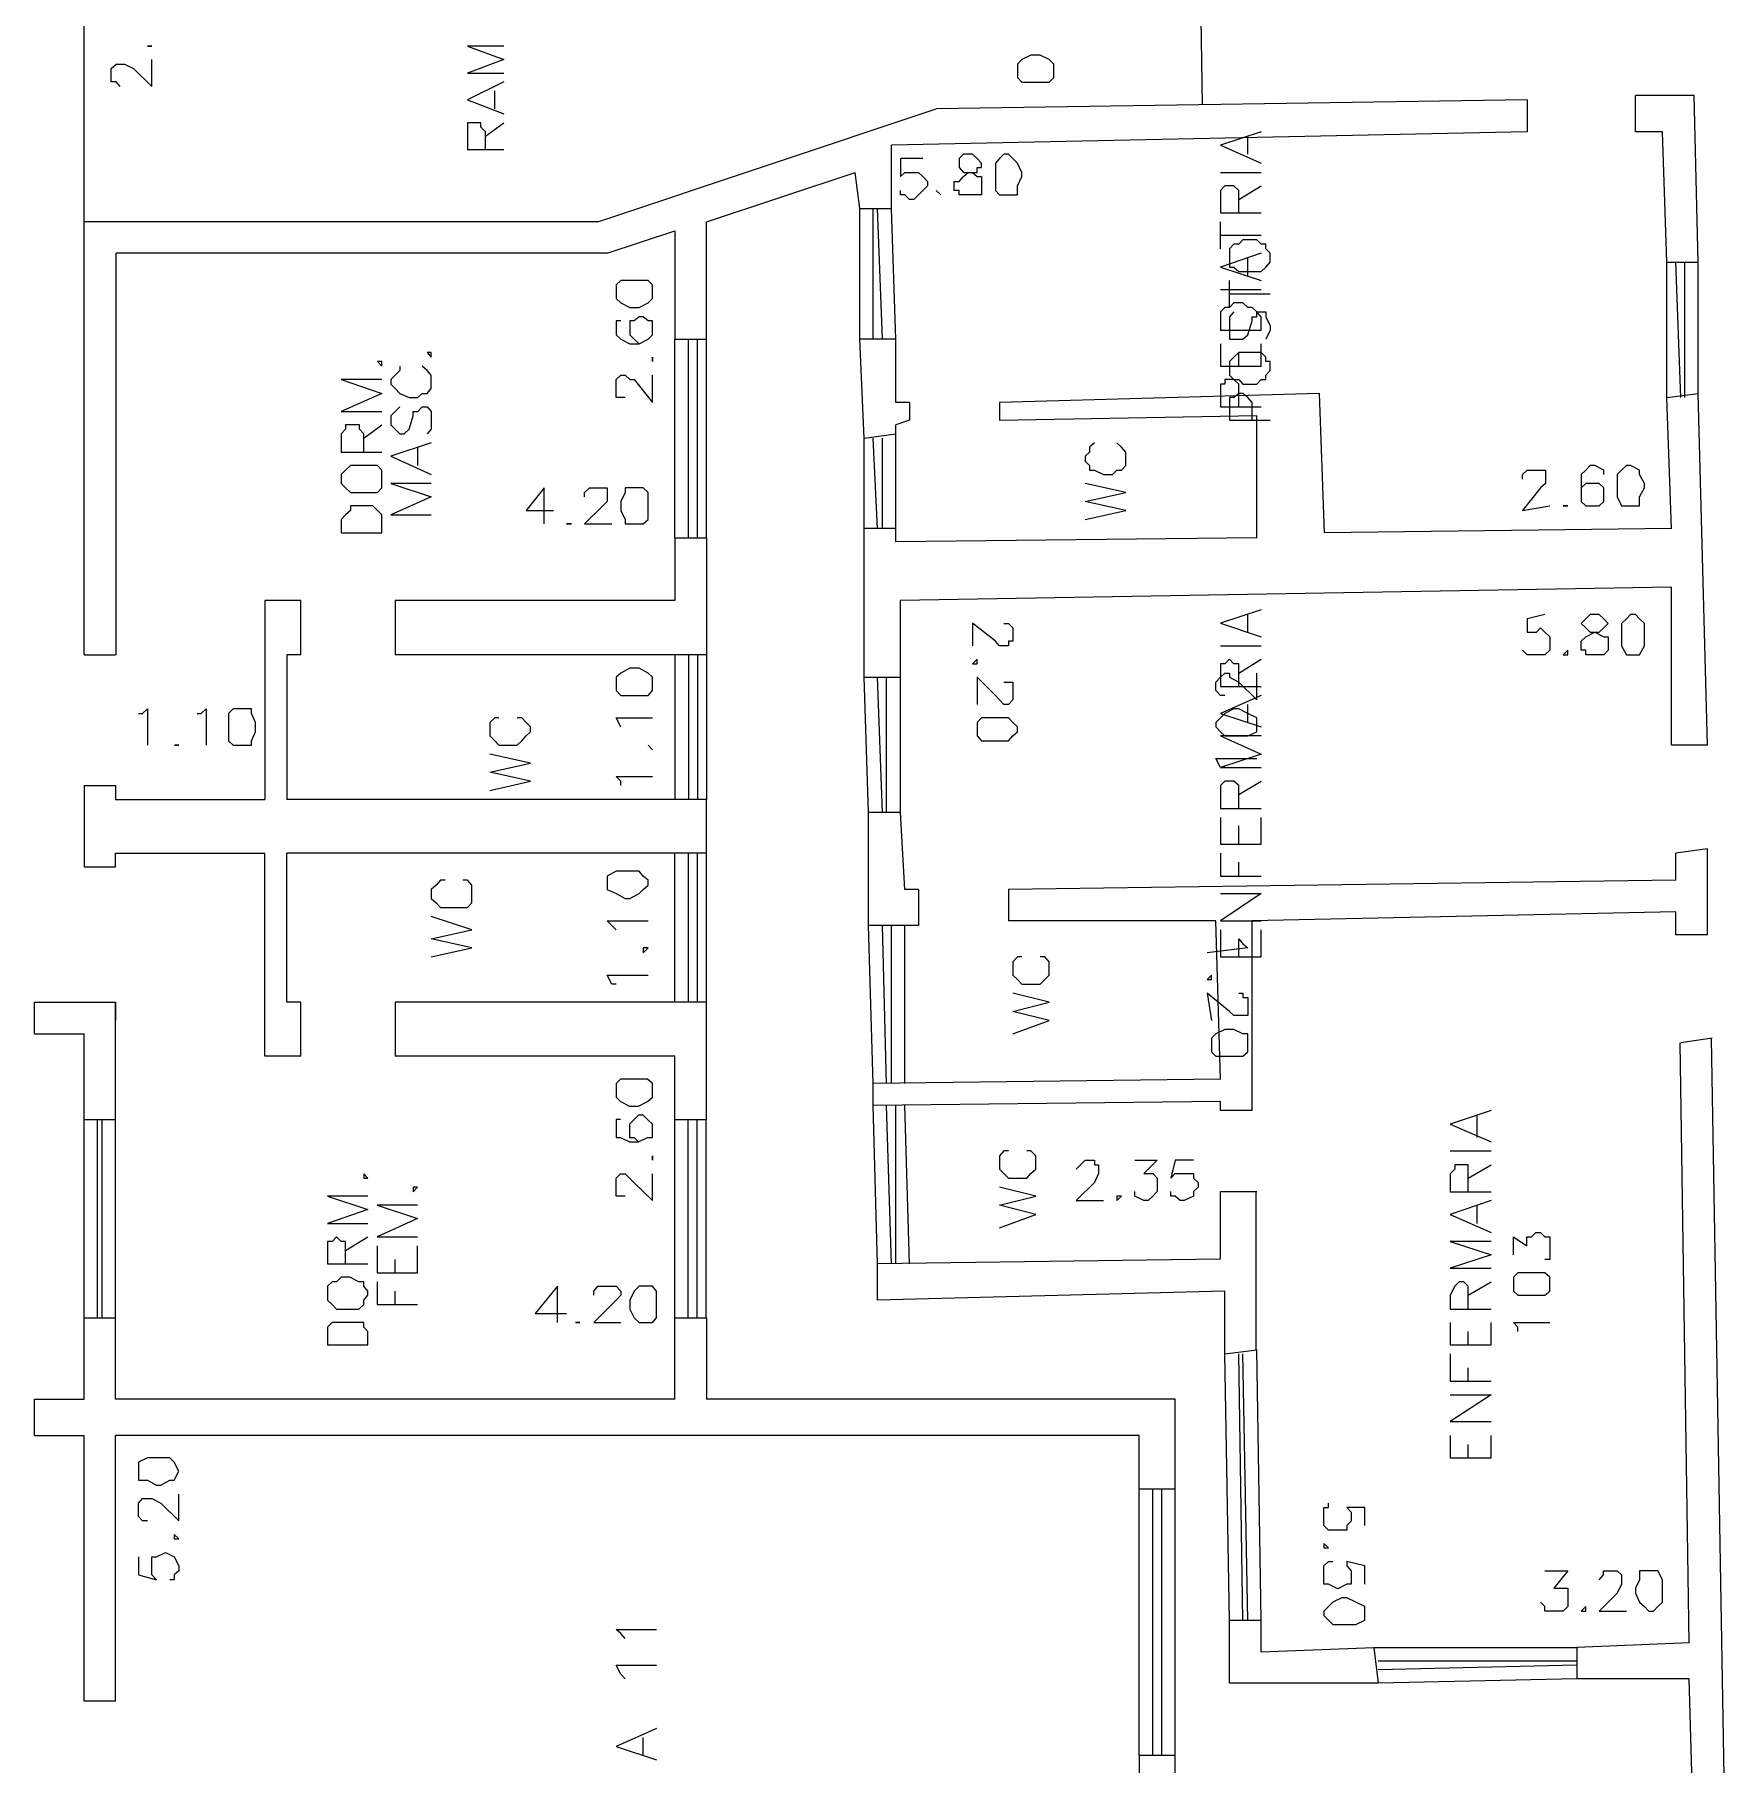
# Model space of a CAD drawing. Header units: millimetres. Extents: x -369 to -70, y -1414 to -1185.
# Drawn here: x -162.78 to -150.09, y -1294.69 to -1281.71 of the extents above; entities that cross this region are included whole.
import ezdxf

# ---------------------------------------------------------------- set-up
doc = ezdxf.new("R2010")
doc.units = ezdxf.units.MM
doc.header["$MEASUREMENT"] = 0
for name, color, linetype in [('10', 10, 'Continuous'), ('50', 50, 'Continuous'), ('6', 6, 'Continuous'), ('8', 8, 'Continuous')]:
    doc.layers.add(name, color=color, linetype=linetype)

msp = doc.modelspace()

# ---------------------------------------------------------------- linework, layer by layer
at = {"layer": '10'}
for points in [[(-150.323, -1282.171), (-150.763, -1282.171)], [(-150.559, -1282.443), (-150.763, -1282.443), (-150.763, -1282.443), (-150.763, -1282.171)], [(-150.291, -1283.422), (-150.323, -1282.171)], [(-158.548, -1283.118), (-156.01, -1282.271)], [(-151.574, -1282.203), (-156.01, -1282.271)], [(-151.574, -1282.203), (-151.574, -1282.443)], [(-156.582, -1283.019), (-156.346, -1283.019), (-156.346, -1283.019), (-156.346, -1282.543)], [(-151.574, -1282.443), (-156.346, -1282.543)], [(-150.527, -1283.422), (-150.559, -1282.443)], [(-157.733, -1283.118), (-156.618, -1282.747)], [(-156.582, -1283.019), (-156.618, -1282.747)], [(-162.404, -1286.367), (-162.404, -1283.118)], [(-158.548, -1283.118), (-162.404, -1283.118)], [(-158.48, -1283.354), (-157.972, -1283.186)], [(-157.972, -1283.186), (-157.972, -1283.998)], [(-157.733, -1283.998), (-157.733, -1283.118)], [(-162.164, -1286.367), (-162.164, -1283.354)], [(-158.48, -1283.354), (-162.164, -1283.354)], [(-150.527, -1283.422), (-150.291, -1283.422)], [(-157.972, -1283.998), (-157.733, -1283.998)], [(-156.55, -1284.741), (-156.582, -1283.998)], [(-156.314, -1283.998), (-156.582, -1283.998)], [(-156.314, -1284.473), (-156.314, -1283.998)], [(-156.21, -1284.473), (-156.314, -1284.473)], [(-156.21, -1284.473), (-156.21, -1284.605), (-156.21, -1284.605), (-156.314, -1284.641)], [(-153.133, -1284.405), (-155.535, -1284.473)], [(-155.535, -1284.473), (-155.535, -1284.605)], [(-153.097, -1285.452), (-153.133, -1284.405)], [(-150.527, -1284.437), (-150.291, -1284.405)], [(-150.491, -1285.42), (-150.527, -1284.437)], [(-150.223, -1287.043), (-150.291, -1284.405)], [(-156.55, -1284.741), (-156.314, -1284.709), (-156.314, -1284.709), (-156.314, -1284.641)], [(-153.604, -1284.573), (-155.535, -1284.609)], [(-153.604, -1285.488), (-153.604, -1284.573)], [(-156.55, -1286.535), (-156.55, -1285.42)], [(-156.314, -1285.52), (-156.314, -1285.42), (-156.314, -1285.42), (-156.55, -1285.42)], [(-150.491, -1285.42), (-153.097, -1285.452)], [(-157.972, -1285.488), (-157.733, -1285.488), (-157.733, -1285.488), (-157.733, -1286.367)], [(-157.972, -1285.488), (-157.972, -1285.96)], [(-153.604, -1285.488), (-156.314, -1285.52)], [(-150.491, -1285.86), (-156.278, -1285.96)], [(-150.223, -1287.043), (-150.491, -1287.043), (-150.491, -1287.043), (-150.491, -1285.86)], [(-161.049, -1285.96), (-161.049, -1287.451)], [(-160.778, -1285.96), (-161.049, -1285.96)], [(-160.778, -1286.367), (-160.778, -1285.96)], [(-157.972, -1285.96), (-160.07, -1285.96), (-160.07, -1285.96), (-160.07, -1286.367)], [(-156.55, -1286.535), (-156.278, -1286.535), (-156.278, -1286.535), (-156.278, -1285.96)], [(-162.404, -1286.367), (-162.168, -1286.367)], [(-160.882, -1286.367), (-160.882, -1287.451)], [(-160.778, -1286.367), (-160.882, -1286.367)], [(-157.733, -1286.367), (-160.07, -1286.367)], [(-162.404, -1287.347), (-162.168, -1287.347), (-162.168, -1287.347), (-162.168, -1287.451), (-162.168, -1287.451), (-161.049, -1287.451)], [(-162.404, -1287.347), (-162.404, -1287.958), (-162.404, -1287.958), (-162.168, -1287.958), (-162.168, -1287.958), (-162.168, -1287.854), (-162.168, -1287.854), (-161.049, -1287.854)], [(-157.733, -1287.451), (-160.882, -1287.451)], [(-157.733, -1287.854), (-157.733, -1287.451)], [(-156.518, -1288.398), (-156.518, -1287.55)], [(-156.278, -1287.55), (-156.518, -1287.55)], [(-156.142, -1288.126), (-156.246, -1288.126), (-156.246, -1288.126), (-156.278, -1287.55)], [(-161.049, -1289.377), (-161.049, -1287.854)], [(-157.733, -1287.854), (-160.882, -1287.854)], [(-160.882, -1288.973), (-160.882, -1287.854)], [(-150.223, -1287.822), (-150.459, -1287.854)], [(-150.459, -1288.058), (-150.459, -1287.854)], [(-150.223, -1288.466), (-150.223, -1287.822)], [(-156.142, -1288.126), (-156.142, -1288.398), (-156.142, -1288.398), (-156.518, -1288.398)], [(-150.459, -1288.058), (-155.467, -1288.126)], [(-155.467, -1288.126), (-155.467, -1288.362)], [(-153.912, -1288.362), (-155.467, -1288.362)], [(-153.876, -1289.549), (-153.912, -1288.362)], [(-150.459, -1288.294), (-153.64, -1288.362)], [(-153.64, -1289.784), (-153.64, -1288.362)], [(-150.223, -1288.466), (-150.459, -1288.466), (-150.459, -1288.466), (-150.459, -1288.294)], [(-162.776, -1289.209), (-162.776, -1288.973), (-162.776, -1288.973), (-162.168, -1288.973), (-162.168, -1288.973), (-162.168, -1289.109)], [(-162.404, -1289.852), (-162.168, -1289.852), (-162.168, -1289.852), (-162.168, -1288.973)], [(-160.778, -1289.377), (-160.778, -1288.973), (-160.778, -1288.973), (-160.882, -1288.973)], [(-157.733, -1288.973), (-160.07, -1288.973)], [(-160.07, -1288.973), (-160.07, -1289.377)], [(-157.733, -1289.852), (-157.733, -1288.973)], [(-162.776, -1289.209), (-162.404, -1289.209)], [(-162.404, -1289.852), (-162.404, -1289.209)], [(-150.359, -1293.777), (-150.427, -1289.277)], [(-150.187, -1289.241), (-150.423, -1289.277)], [(-150.087, -1295.367), (-150.191, -1289.245)], [(-160.778, -1289.377), (-161.049, -1289.377)], [(-157.972, -1289.377), (-160.07, -1289.377)], [(-157.972, -1289.852), (-157.972, -1289.377)], [(-153.876, -1289.549), (-156.482, -1289.581)], [(-156.482, -1289.748), (-156.482, -1289.581)], [(-153.876, -1289.716), (-156.482, -1289.748)], [(-153.64, -1289.784), (-153.876, -1289.784), (-153.876, -1289.784), (-153.876, -1289.716)], [(-157.972, -1289.852), (-157.733, -1289.852)], [(-153.876, -1290.899), (-153.876, -1290.392)], [(-153.876, -1290.392), (-153.604, -1290.392)], [(-153.608, -1291.579), (-153.608, -1290.396)], [(-153.876, -1290.899), (-156.45, -1290.935)], [(-156.45, -1291.207), (-156.45, -1290.935)], [(-153.844, -1291.139), (-156.45, -1291.207)], [(-153.844, -1291.611), (-153.844, -1291.139)], [(-162.404, -1291.339), (-162.168, -1291.339)], [(-162.404, -1291.95), (-162.404, -1291.339)], [(-162.168, -1291.95), (-162.168, -1291.339)], [(-157.972, -1291.95), (-157.972, -1291.339), (-157.972, -1291.339), (-157.733, -1291.339), (-157.733, -1291.339), (-157.733, -1291.95)], [(-153.844, -1291.611), (-153.604, -1291.579)], [(-162.776, -1292.222), (-162.776, -1291.95), (-162.776, -1291.95), (-162.404, -1291.95)], [(-157.972, -1291.95), (-162.168, -1291.95)], [(-154.216, -1291.95), (-157.733, -1291.95)], [(-154.216, -1292.626), (-154.216, -1291.95)], [(-162.776, -1292.222), (-162.404, -1292.222)], [(-162.404, -1294.216), (-162.404, -1292.222)], [(-154.487, -1292.222), (-162.168, -1292.222)], [(-162.168, -1294.216), (-162.168, -1292.222)], [(-154.216, -1292.626), (-154.487, -1292.626), (-154.487, -1292.626), (-154.487, -1292.222)], [(-153.808, -1294.08), (-153.808, -1293.609)], [(-153.808, -1293.609), (-153.572, -1293.609)], [(-153.572, -1293.845), (-153.572, -1293.609)], [(-153.572, -1293.845), (-152.725, -1293.813), (-152.725, -1293.813), (-152.693, -1294.08), (-152.693, -1294.08), (-153.808, -1294.08)], [(-150.359, -1293.777), (-151.202, -1293.813)], [(-151.202, -1293.813), (-151.202, -1294.049)], [(-150.359, -1294.049), (-151.202, -1294.049)], [(-150.323, -1295.367), (-150.359, -1294.049)], [(-162.168, -1294.216), (-162.404, -1294.216)], [(-154.216, -1294.996), (-154.216, -1294.624), (-154.216, -1294.624), (-154.487, -1294.624), (-154.487, -1294.996), (-154.487, -1294.996), (-154.216, -1294.996)]]:
    msp.add_lwpolyline(points, dxfattribs=at)
at = {"layer": '50'}
for points in [[(-162.133, -1282.103), (-162.133, -1282.103), (-162.164, -1282.067), (-162.2, -1282.067), (-162.2, -1282.035), (-162.2, -1281.967), (-162.164, -1281.936), (-162.133, -1281.936), (-162.101, -1281.936), (-162.033, -1281.967), (-161.897, -1282.103), (-161.897, -1281.9)], [(-161.929, -1281.8), (-161.929, -1281.8), (-161.897, -1281.8), (-161.929, -1281.8)], [(-159.255, -1281.8), (-159.527, -1281.8), (-159.527, -1281.8), (-159.255, -1281.9), (-159.255, -1281.9), (-159.527, -1282.003), (-159.527, -1282.003), (-159.255, -1282.003)], [(-155.127, -1281.967), (-155.127, -1281.936), (-155.163, -1281.9), (-155.231, -1281.868), (-155.299, -1281.868), (-155.367, -1281.9), (-155.399, -1281.936), (-155.399, -1281.967), (-155.399, -1282.003), (-155.399, -1282.035), (-155.367, -1282.071), (-155.299, -1282.071), (-155.231, -1282.071), (-155.163, -1282.071), (-155.127, -1282.035), (-155.127, -1282.003), (-155.127, -1281.967)], [(-159.255, -1282.067), (-159.527, -1282.203), (-159.527, -1282.203), (-159.255, -1282.307)], [(-159.323, -1282.271), (-159.323, -1282.135)], [(-159.391, -1282.575), (-159.391, -1282.443), (-159.427, -1282.407), (-159.427, -1282.375), (-159.459, -1282.375), (-159.495, -1282.375), (-159.527, -1282.375), (-159.527, -1282.407), (-159.527, -1282.443), (-159.527, -1282.575), (-159.527, -1282.575), (-159.255, -1282.575)], [(-159.391, -1282.475), (-159.255, -1282.375)], [(-153.572, -1282.443), (-153.876, -1282.543), (-153.876, -1282.543), (-153.572, -1282.679)], [(-153.672, -1282.611), (-153.672, -1282.475)], [(-156.11, -1282.643), (-156.278, -1282.643), (-156.278, -1282.779), (-156.246, -1282.747), (-156.21, -1282.747), (-156.178, -1282.747), (-156.142, -1282.747), (-156.11, -1282.779), (-156.074, -1282.815), (-156.074, -1282.847), (-156.11, -1282.883), (-156.142, -1282.915), (-156.178, -1282.951), (-156.21, -1282.951), (-156.246, -1282.915), (-156.278, -1282.915), (-156.278, -1282.883)], [(-155.806, -1282.611), (-155.838, -1282.643), (-155.838, -1282.679), (-155.838, -1282.711), (-155.806, -1282.747), (-155.738, -1282.747), (-155.702, -1282.779), (-155.67, -1282.779), (-155.67, -1282.815), (-155.67, -1282.883), (-155.67, -1282.915), (-155.738, -1282.915), (-155.77, -1282.915), (-155.838, -1282.915), (-155.838, -1282.883), (-155.874, -1282.883), (-155.874, -1282.815), (-155.838, -1282.815), (-155.806, -1282.779), (-155.77, -1282.747), (-155.702, -1282.747), (-155.702, -1282.711), (-155.67, -1282.711), (-155.67, -1282.679), (-155.702, -1282.643), (-155.738, -1282.611), (-155.806, -1282.611)], [(-155.503, -1282.611), (-155.535, -1282.643), (-155.566, -1282.679), (-155.566, -1282.747), (-155.566, -1282.779), (-155.566, -1282.883), (-155.535, -1282.915), (-155.503, -1282.915), (-155.467, -1282.915), (-155.399, -1282.915), (-155.399, -1282.847), (-155.367, -1282.779), (-155.367, -1282.747), (-155.399, -1282.679), (-155.435, -1282.643), (-155.467, -1282.611), (-155.503, -1282.611)], [(-153.876, -1282.747), (-153.572, -1282.747)], [(-155.974, -1282.915), (-156.01, -1282.883)], [(-153.74, -1283.051), (-153.74, -1282.915), (-153.74, -1282.883), (-153.776, -1282.847), (-153.808, -1282.847), (-153.844, -1282.847), (-153.876, -1282.883), (-153.876, -1282.915), (-153.876, -1283.051), (-153.876, -1283.051), (-153.572, -1283.051)], [(-153.74, -1282.951), (-153.572, -1282.847)], [(-153.876, -1283.322), (-153.876, -1283.118)], [(-153.876, -1283.218), (-153.572, -1283.218)], [(-153.808, -1283.422), (-153.808, -1283.458), (-153.776, -1283.458), (-153.74, -1283.49), (-153.708, -1283.49), (-153.604, -1283.49), (-153.572, -1283.49), (-153.536, -1283.458), (-153.504, -1283.422), (-153.504, -1283.354), (-153.536, -1283.322), (-153.536, -1283.286), (-153.572, -1283.286), (-153.604, -1283.254), (-153.708, -1283.254), (-153.74, -1283.286), (-153.776, -1283.286), (-153.808, -1283.322), (-153.808, -1283.354), (-153.808, -1283.422)], [(-153.572, -1283.354), (-153.876, -1283.458), (-153.876, -1283.458), (-153.572, -1283.558)], [(-153.672, -1283.526), (-153.672, -1283.39)], [(-158.412, -1283.658), (-158.412, -1283.694), (-158.376, -1283.726), (-158.308, -1283.762), (-158.24, -1283.762), (-158.172, -1283.726), (-158.14, -1283.694), (-158.14, -1283.658), (-158.14, -1283.626), (-158.14, -1283.59), (-158.172, -1283.558), (-158.24, -1283.558), (-158.308, -1283.558), (-158.376, -1283.558), (-158.412, -1283.59), (-158.412, -1283.626), (-158.412, -1283.658)], [(-153.808, -1283.762), (-153.808, -1283.558)], [(-153.876, -1283.626), (-153.572, -1283.626)], [(-153.876, -1283.93), (-153.572, -1283.93), (-153.572, -1283.93), (-153.572, -1283.83), (-153.604, -1283.794), (-153.64, -1283.762), (-153.672, -1283.762), (-153.708, -1283.726), (-153.776, -1283.726), (-153.808, -1283.762), (-153.844, -1283.762), (-153.876, -1283.794), (-153.876, -1283.83), (-153.876, -1283.93)], [(-153.808, -1283.658), (-153.504, -1283.658)], [(-158.376, -1283.862), (-158.412, -1283.862), (-158.412, -1283.898), (-158.412, -1283.93), (-158.412, -1283.966), (-158.376, -1283.998), (-158.308, -1284.034), (-158.24, -1284.034), (-158.172, -1283.998), (-158.14, -1283.966), (-158.14, -1283.93), (-158.14, -1283.862), (-158.172, -1283.862), (-158.208, -1283.83), (-158.24, -1283.83), (-158.276, -1283.862), (-158.308, -1283.862), (-158.308, -1283.93), (-158.308, -1283.966), (-158.276, -1283.998), (-158.24, -1284.034)], [(-153.776, -1283.794), (-153.808, -1283.83), (-153.808, -1283.898), (-153.808, -1283.93), (-153.808, -1283.998), (-153.776, -1283.998), (-153.74, -1283.998), (-153.708, -1283.998), (-153.672, -1283.966), (-153.64, -1283.862), (-153.64, -1283.83), (-153.604, -1283.83), (-153.604, -1283.794), (-153.536, -1283.794), (-153.536, -1283.83), (-153.504, -1283.898), (-153.504, -1283.93), (-153.536, -1283.998)], [(-159.831, -1284.098), (-159.799, -1284.134), (-159.799, -1284.098), (-159.831, -1284.098)], [(-153.876, -1284.034), (-153.876, -1284.201), (-153.876, -1284.201), (-153.572, -1284.201)], [(-153.808, -1284.233), (-153.808, -1284.269), (-153.776, -1284.301), (-153.74, -1284.301), (-153.708, -1284.337), (-153.604, -1284.337), (-153.572, -1284.301), (-153.536, -1284.301), (-153.536, -1284.269), (-153.504, -1284.233), (-153.504, -1284.165), (-153.536, -1284.165), (-153.536, -1284.134), (-153.572, -1284.098), (-153.604, -1284.098), (-153.708, -1284.098), (-153.74, -1284.098), (-153.776, -1284.134), (-153.808, -1284.165), (-153.808, -1284.233)], [(-153.74, -1284.201), (-153.74, -1284.098)], [(-153.572, -1284.201), (-153.572, -1284.034)], [(-160.202, -1284.165), (-160.17, -1284.201), (-160.17, -1284.165), (-160.202, -1284.165)], [(-160.034, -1284.201), (-160.034, -1284.233), (-160.07, -1284.269), (-160.102, -1284.301), (-160.102, -1284.337), (-160.07, -1284.369), (-160.034, -1284.405), (-159.966, -1284.437), (-159.899, -1284.437), (-159.867, -1284.405), (-159.831, -1284.405), (-159.799, -1284.369), (-159.799, -1284.337), (-159.799, -1284.301), (-159.799, -1284.269), (-159.831, -1284.233), (-159.867, -1284.201)], [(-158.14, -1284.134), (-158.14, -1284.165), (-158.14, -1284.134)], [(-160.17, -1284.301), (-160.474, -1284.301), (-160.474, -1284.301), (-160.17, -1284.405), (-160.17, -1284.405), (-160.474, -1284.541), (-160.474, -1284.541), (-160.17, -1284.541)], [(-158.344, -1284.437), (-158.376, -1284.437), (-158.412, -1284.437), (-158.412, -1284.405), (-158.412, -1284.337), (-158.412, -1284.301), (-158.376, -1284.269), (-158.344, -1284.269), (-158.308, -1284.301), (-158.276, -1284.301), (-158.14, -1284.473), (-158.14, -1284.269)], [(-153.74, -1284.505), (-153.74, -1284.369), (-153.74, -1284.337), (-153.776, -1284.301), (-153.844, -1284.301), (-153.844, -1284.337), (-153.876, -1284.337), (-153.876, -1284.369), (-153.876, -1284.505), (-153.876, -1284.505), (-153.572, -1284.505)], [(-160.034, -1284.505), (-160.07, -1284.541), (-160.102, -1284.573), (-160.102, -1284.641), (-160.07, -1284.673), (-160.034, -1284.709), (-160.002, -1284.709), (-159.966, -1284.673), (-159.935, -1284.573), (-159.935, -1284.541), (-159.899, -1284.541), (-159.867, -1284.505), (-159.831, -1284.505), (-159.799, -1284.541), (-159.799, -1284.573), (-159.799, -1284.641), (-159.799, -1284.673), (-159.831, -1284.709)], [(-153.64, -1284.605), (-153.64, -1284.473), (-153.672, -1284.437), (-153.708, -1284.405), (-153.74, -1284.405), (-153.776, -1284.437), (-153.808, -1284.437), (-153.808, -1284.473), (-153.808, -1284.605), (-153.808, -1284.605), (-153.504, -1284.605)], [(-160.306, -1284.845), (-160.306, -1284.709), (-160.338, -1284.673), (-160.338, -1284.641), (-160.374, -1284.641), (-160.406, -1284.641), (-160.442, -1284.641), (-160.442, -1284.673), (-160.474, -1284.709), (-160.474, -1284.845), (-160.474, -1284.845), (-160.17, -1284.845)], [(-160.306, -1284.741), (-160.17, -1284.641)], [(-159.799, -1284.777), (-160.102, -1284.877), (-160.102, -1284.877), (-159.799, -1285.013)], [(-159.899, -1284.945), (-159.899, -1284.809)], [(-154.823, -1284.777), (-154.859, -1284.809), (-154.859, -1284.845), (-154.891, -1284.877), (-154.891, -1284.913), (-154.859, -1284.945), (-154.859, -1284.981), (-154.823, -1284.981), (-154.755, -1285.013), (-154.687, -1285.013), (-154.655, -1284.981), (-154.619, -1284.981), (-154.587, -1284.945), (-154.587, -1284.913), (-154.587, -1284.877), (-154.587, -1284.845), (-154.619, -1284.809), (-154.655, -1284.777)], [(-160.474, -1285.081), (-160.442, -1285.113), (-160.406, -1285.149), (-160.338, -1285.149), (-160.27, -1285.149), (-160.238, -1285.149), (-160.202, -1285.149), (-160.17, -1285.113), (-160.17, -1285.081), (-160.17, -1285.013), (-160.17, -1284.981), (-160.202, -1284.945), (-160.238, -1284.945), (-160.27, -1284.945), (-160.338, -1284.945), (-160.406, -1284.945), (-160.442, -1284.981), (-160.474, -1285.013), (-160.474, -1285.081)], [(-151.61, -1285.049), (-151.61, -1285.013), (-151.574, -1284.981), (-151.542, -1284.981), (-151.474, -1284.981), (-151.438, -1284.981), (-151.438, -1285.013), (-151.438, -1285.049), (-151.438, -1285.081), (-151.474, -1285.113), (-151.61, -1285.284), (-151.406, -1285.249)], [(-150.999, -1285.013), (-150.999, -1284.981), (-151.067, -1284.945), (-151.103, -1284.945), (-151.135, -1284.981), (-151.17, -1285.013), (-151.17, -1285.081), (-151.17, -1285.149), (-151.17, -1285.217), (-151.135, -1285.249), (-151.067, -1285.249), (-151.035, -1285.249), (-150.999, -1285.217), (-150.999, -1285.181), (-150.999, -1285.149), (-150.999, -1285.113), (-151.035, -1285.081), (-151.067, -1285.081), (-151.103, -1285.081), (-151.135, -1285.081), (-151.17, -1285.113), (-151.17, -1285.149)], [(-150.831, -1284.945), (-150.867, -1284.981), (-150.899, -1285.013), (-150.899, -1285.081), (-150.899, -1285.113), (-150.899, -1285.181), (-150.867, -1285.249), (-150.799, -1285.249), (-150.731, -1285.249), (-150.731, -1285.181), (-150.695, -1285.113), (-150.695, -1285.081), (-150.731, -1285.013), (-150.731, -1284.981), (-150.799, -1284.945), (-150.831, -1284.945)], [(-159.799, -1285.081), (-160.102, -1285.081), (-160.102, -1285.081), (-159.799, -1285.181), (-159.799, -1285.181), (-160.102, -1285.316), (-160.102, -1285.316), (-159.799, -1285.316)], [(-158.951, -1285.384), (-158.951, -1285.113), (-158.951, -1285.113), (-159.087, -1285.284), (-158.883, -1285.284)], [(-158.648, -1285.181), (-158.648, -1285.149), (-158.612, -1285.113), (-158.58, -1285.113), (-158.512, -1285.113), (-158.48, -1285.113), (-158.48, -1285.149), (-158.48, -1285.181), (-158.48, -1285.217), (-158.512, -1285.249), (-158.648, -1285.384), (-158.444, -1285.384)], [(-158.276, -1285.113), (-158.344, -1285.113), (-158.344, -1285.149), (-158.376, -1285.217), (-158.376, -1285.284), (-158.344, -1285.352), (-158.344, -1285.384), (-158.276, -1285.384), (-158.24, -1285.384), (-158.208, -1285.384), (-158.172, -1285.352), (-158.172, -1285.284), (-158.172, -1285.217), (-158.172, -1285.149), (-158.208, -1285.113), (-158.24, -1285.113), (-158.276, -1285.113)], [(-154.891, -1285.352), (-154.587, -1285.284), (-154.587, -1285.284), (-154.891, -1285.217), (-154.891, -1285.217), (-154.587, -1285.149), (-154.587, -1285.149), (-154.891, -1285.081)], [(-160.474, -1285.452), (-160.17, -1285.452), (-160.17, -1285.452), (-160.17, -1285.352), (-160.17, -1285.316), (-160.202, -1285.284), (-160.238, -1285.249), (-160.27, -1285.249), (-160.338, -1285.249), (-160.406, -1285.249), (-160.406, -1285.284), (-160.442, -1285.316), (-160.474, -1285.352), (-160.474, -1285.452)], [(-151.306, -1285.249), (-151.306, -1285.249), (-151.27, -1285.249), (-151.306, -1285.249)], [(-158.784, -1285.384), (-158.784, -1285.384), (-158.748, -1285.384), (-158.784, -1285.384)], [(-153.572, -1286.028), (-153.876, -1286.128), (-153.876, -1286.128), (-153.572, -1286.232)], [(-153.672, -1286.196), (-153.672, -1286.064)], [(-151.442, -1286.064), (-151.574, -1286.096), (-151.574, -1286.196), (-151.506, -1286.196), (-151.474, -1286.164), (-151.442, -1286.196), (-151.406, -1286.232), (-151.406, -1286.264), (-151.406, -1286.3), (-151.406, -1286.332), (-151.442, -1286.367), (-151.474, -1286.367), (-151.506, -1286.367), (-151.574, -1286.367), (-151.61, -1286.332)], [(-151.103, -1286.064), (-151.135, -1286.096), (-151.17, -1286.132), (-151.135, -1286.164), (-151.103, -1286.196), (-151.067, -1286.196), (-150.999, -1286.232), (-150.967, -1286.232), (-150.967, -1286.264), (-150.967, -1286.3), (-150.967, -1286.332), (-150.999, -1286.367), (-151.035, -1286.367), (-151.103, -1286.367), (-151.135, -1286.367), (-151.135, -1286.332), (-151.17, -1286.332), (-151.17, -1286.264), (-151.135, -1286.232), (-151.067, -1286.196), (-151.035, -1286.196), (-150.999, -1286.164), (-150.967, -1286.132), (-150.999, -1286.096), (-151.035, -1286.064), (-151.103, -1286.064)], [(-150.799, -1286.064), (-150.831, -1286.096), (-150.867, -1286.132), (-150.867, -1286.196), (-150.867, -1286.232), (-150.867, -1286.3), (-150.831, -1286.367), (-150.799, -1286.367), (-150.763, -1286.367), (-150.731, -1286.367), (-150.695, -1286.3), (-150.695, -1286.232), (-150.695, -1286.196), (-150.695, -1286.132), (-150.731, -1286.096), (-150.763, -1286.064), (-150.799, -1286.064)], [(-155.503, -1286.132), (-155.503, -1286.132), (-155.467, -1286.132), (-155.435, -1286.164), (-155.435, -1286.196), (-155.435, -1286.232), (-155.435, -1286.264), (-155.467, -1286.264), (-155.467, -1286.3), (-155.503, -1286.3), (-155.535, -1286.3), (-155.566, -1286.264), (-155.738, -1286.128), (-155.738, -1286.3)], [(-153.876, -1286.3), (-153.572, -1286.3)], [(-155.702, -1286.435), (-155.702, -1286.399), (-155.738, -1286.435), (-155.702, -1286.435)], [(-153.74, -1286.603), (-153.74, -1286.467), (-153.74, -1286.435), (-153.776, -1286.435), (-153.808, -1286.399), (-153.844, -1286.435), (-153.876, -1286.435), (-153.876, -1286.467), (-153.876, -1286.603), (-153.876, -1286.603), (-153.572, -1286.603)], [(-153.74, -1286.503), (-153.572, -1286.399)], [(-151.27, -1286.332), (-151.306, -1286.367), (-151.27, -1286.367), (-151.27, -1286.332)], [(-158.412, -1286.603), (-158.412, -1286.635), (-158.376, -1286.671), (-158.308, -1286.671), (-158.24, -1286.671), (-158.172, -1286.671), (-158.14, -1286.635), (-158.14, -1286.603), (-158.14, -1286.571), (-158.14, -1286.535), (-158.172, -1286.503), (-158.24, -1286.467), (-158.308, -1286.467), (-158.376, -1286.503), (-158.412, -1286.535), (-158.412, -1286.571), (-158.412, -1286.603)], [(-155.503, -1286.571), (-155.467, -1286.571), (-155.435, -1286.571), (-155.435, -1286.603), (-155.435, -1286.671), (-155.435, -1286.703), (-155.467, -1286.739), (-155.503, -1286.739), (-155.535, -1286.703), (-155.566, -1286.671), (-155.702, -1286.535), (-155.702, -1286.739)], [(-153.844, -1286.671), (-153.844, -1286.671), (-153.876, -1286.671), (-153.912, -1286.635), (-153.912, -1286.571), (-153.876, -1286.535), (-153.844, -1286.503), (-153.808, -1286.503), (-153.808, -1286.535), (-153.74, -1286.571), (-153.604, -1286.703), (-153.604, -1286.503)], [(-153.572, -1286.671), (-153.876, -1286.807), (-153.876, -1286.807), (-153.572, -1286.907)], [(-161.997, -1286.807), (-161.965, -1286.807), (-161.929, -1286.771), (-161.929, -1287.043)], [(-161.557, -1286.807), (-161.525, -1286.807), (-161.489, -1286.771), (-161.489, -1287.043)], [(-161.217, -1286.771), (-161.285, -1286.771), (-161.321, -1286.807), (-161.321, -1286.875), (-161.321, -1286.943), (-161.321, -1287.011), (-161.285, -1287.043), (-161.217, -1287.043), (-161.149, -1287.043), (-161.149, -1287.011), (-161.117, -1286.943), (-161.117, -1286.875), (-161.149, -1286.807), (-161.149, -1286.771), (-161.217, -1286.771)], [(-159.291, -1286.839), (-159.323, -1286.839), (-159.359, -1286.875), (-159.359, -1286.907), (-159.359, -1286.943), (-159.359, -1286.975), (-159.323, -1287.011), (-159.291, -1287.043), (-159.255, -1287.043), (-159.187, -1287.043), (-159.155, -1287.043), (-159.119, -1287.011), (-159.087, -1286.975), (-159.055, -1286.943), (-159.055, -1286.907), (-159.087, -1286.875), (-159.119, -1286.839), (-159.155, -1286.839)], [(-158.376, -1286.907), (-158.376, -1286.907), (-158.412, -1286.839), (-158.14, -1286.839)], [(-155.399, -1286.907), (-155.435, -1286.875), (-155.467, -1286.839), (-155.535, -1286.839), (-155.602, -1286.839), (-155.67, -1286.839), (-155.702, -1286.875), (-155.702, -1286.907), (-155.702, -1286.943), (-155.702, -1286.975), (-155.67, -1287.011), (-155.566, -1287.011), (-155.535, -1287.011), (-155.467, -1287.011), (-155.435, -1286.975), (-155.399, -1286.943), (-155.399, -1286.907)], [(-153.912, -1286.907), (-153.876, -1286.943), (-153.844, -1286.975), (-153.776, -1286.975), (-153.74, -1286.975), (-153.672, -1286.975), (-153.604, -1286.943), (-153.604, -1286.907), (-153.604, -1286.875), (-153.604, -1286.839), (-153.672, -1286.807), (-153.74, -1286.771), (-153.776, -1286.771), (-153.844, -1286.807), (-153.876, -1286.839), (-153.912, -1286.875), (-153.912, -1286.907)], [(-153.672, -1286.875), (-153.672, -1286.739)], [(-153.572, -1286.975), (-153.876, -1286.975), (-153.876, -1286.975), (-153.572, -1287.111), (-153.572, -1287.111), (-153.876, -1287.211), (-153.876, -1287.211), (-153.572, -1287.211)], [(-161.725, -1287.043), (-161.725, -1287.043), (-161.693, -1287.043), (-161.725, -1287.043)], [(-158.14, -1287.079), (-158.172, -1287.043)], [(-159.359, -1287.383), (-159.055, -1287.315), (-159.055, -1287.315), (-159.359, -1287.247), (-159.359, -1287.247), (-159.055, -1287.179), (-159.055, -1287.179), (-159.359, -1287.111)], [(-153.844, -1287.211), (-153.876, -1287.211), (-153.912, -1287.143), (-153.604, -1287.143)], [(-158.376, -1287.347), (-158.376, -1287.315), (-158.412, -1287.279), (-158.14, -1287.279)], [(-153.74, -1287.518), (-153.74, -1287.383), (-153.74, -1287.347), (-153.776, -1287.315), (-153.808, -1287.315), (-153.844, -1287.315), (-153.876, -1287.347), (-153.876, -1287.383), (-153.876, -1287.518), (-153.876, -1287.518), (-153.572, -1287.518)], [(-153.74, -1287.415), (-153.572, -1287.315)], [(-153.876, -1287.586), (-153.876, -1287.786), (-153.876, -1287.786), (-153.572, -1287.786)], [(-153.572, -1287.786), (-153.572, -1287.586)], [(-153.74, -1287.786), (-153.74, -1287.65)], [(-153.876, -1287.854), (-153.876, -1288.026), (-153.876, -1288.026), (-153.572, -1288.026)], [(-158.48, -1288.094), (-158.48, -1288.126), (-158.412, -1288.158), (-158.344, -1288.194), (-158.308, -1288.194), (-158.24, -1288.158), (-158.208, -1288.126), (-158.172, -1288.094), (-158.172, -1288.058), (-158.208, -1288.026), (-158.24, -1287.99), (-158.308, -1287.99), (-158.344, -1287.99), (-158.412, -1287.99), (-158.48, -1288.026), (-158.48, -1288.058), (-158.48, -1288.094)], [(-153.74, -1288.026), (-153.74, -1287.922)], [(-159.695, -1288.058), (-159.731, -1288.058), (-159.763, -1288.094), (-159.799, -1288.126), (-159.799, -1288.194), (-159.763, -1288.226), (-159.731, -1288.262), (-159.695, -1288.262), (-159.663, -1288.262), (-159.595, -1288.262), (-159.563, -1288.262), (-159.527, -1288.262), (-159.495, -1288.226), (-159.495, -1288.194), (-159.495, -1288.126), (-159.495, -1288.094), (-159.527, -1288.058), (-159.563, -1288.058)], [(-153.876, -1288.158), (-153.572, -1288.158), (-153.572, -1288.158), (-153.876, -1288.362), (-153.876, -1288.362), (-153.572, -1288.362)], [(-159.799, -1288.633), (-159.495, -1288.565), (-159.495, -1288.565), (-159.799, -1288.498), (-159.799, -1288.498), (-159.495, -1288.43), (-159.495, -1288.43), (-159.799, -1288.33)], [(-158.412, -1288.43), (-158.444, -1288.398), (-158.48, -1288.362), (-158.172, -1288.362)], [(-153.74, -1288.498), (-153.708, -1288.534), (-153.672, -1288.565), (-153.976, -1288.601)], [(-153.876, -1288.43), (-153.876, -1288.633), (-153.876, -1288.633), (-153.572, -1288.633)], [(-153.74, -1288.633), (-153.74, -1288.498)], [(-153.572, -1288.633), (-153.572, -1288.43)], [(-158.208, -1288.565), (-158.208, -1288.601), (-158.172, -1288.565), (-158.208, -1288.565)], [(-155.367, -1288.633), (-155.399, -1288.633), (-155.435, -1288.669), (-155.435, -1288.701), (-155.435, -1288.733), (-155.435, -1288.769), (-155.399, -1288.801), (-155.367, -1288.837), (-155.331, -1288.837), (-155.263, -1288.837), (-155.231, -1288.837), (-155.195, -1288.801), (-155.163, -1288.769), (-155.163, -1288.733), (-155.163, -1288.701), (-155.163, -1288.669), (-155.195, -1288.633), (-155.231, -1288.633)], [(-158.412, -1288.837), (-158.444, -1288.837), (-158.48, -1288.769), (-158.172, -1288.769)], [(-153.944, -1288.801), (-153.944, -1288.769), (-153.976, -1288.801), (-153.944, -1288.801)], [(-155.435, -1289.209), (-155.163, -1289.109), (-155.163, -1289.109), (-155.435, -1289.041), (-155.435, -1289.041), (-155.163, -1288.973), (-155.163, -1288.973), (-155.435, -1288.905)], [(-153.74, -1288.905), (-153.708, -1288.905), (-153.708, -1288.937), (-153.672, -1288.937), (-153.672, -1288.973), (-153.672, -1289.041), (-153.672, -1289.073), (-153.708, -1289.073), (-153.74, -1289.073), (-153.776, -1289.073), (-153.808, -1289.041), (-153.976, -1288.905), (-153.944, -1289.109)], [(-153.672, -1289.277), (-153.672, -1289.209), (-153.708, -1289.209), (-153.776, -1289.177), (-153.844, -1289.177), (-153.912, -1289.209), (-153.944, -1289.241), (-153.944, -1289.277), (-153.944, -1289.309), (-153.944, -1289.345), (-153.912, -1289.377), (-153.844, -1289.377), (-153.776, -1289.377), (-153.708, -1289.377), (-153.672, -1289.345), (-153.672, -1289.309), (-153.672, -1289.277)], [(-158.412, -1289.649), (-158.412, -1289.684), (-158.38, -1289.716), (-158.312, -1289.752), (-158.244, -1289.752), (-158.176, -1289.716), (-158.14, -1289.684), (-158.14, -1289.649), (-158.14, -1289.617), (-158.14, -1289.581), (-158.176, -1289.549), (-158.244, -1289.549), (-158.312, -1289.549), (-158.38, -1289.549), (-158.412, -1289.581), (-158.412, -1289.617), (-158.412, -1289.649)], [(-158.38, -1289.852), (-158.412, -1289.852), (-158.412, -1289.888), (-158.412, -1289.92), (-158.412, -1289.988), (-158.38, -1289.988), (-158.312, -1290.02), (-158.244, -1290.02), (-158.176, -1289.988), (-158.14, -1289.988), (-158.14, -1289.92), (-158.14, -1289.888), (-158.176, -1289.852), (-158.208, -1289.82), (-158.244, -1289.82), (-158.276, -1289.852), (-158.312, -1289.888), (-158.312, -1289.92), (-158.312, -1289.988), (-158.276, -1289.988), (-158.244, -1290.02)], [(-151.846, -1289.784), (-152.154, -1289.888), (-152.154, -1289.888), (-151.846, -1290.02)], [(-151.95, -1289.988), (-151.95, -1289.82)], [(-155.467, -1290.088), (-155.503, -1290.088), (-155.535, -1290.124), (-155.535, -1290.156), (-155.535, -1290.192), (-155.535, -1290.224), (-155.503, -1290.256), (-155.467, -1290.292), (-155.435, -1290.292), (-155.367, -1290.292), (-155.331, -1290.292), (-155.299, -1290.256), (-155.263, -1290.224), (-155.263, -1290.192), (-155.263, -1290.156), (-155.263, -1290.124), (-155.299, -1290.088), (-155.331, -1290.088)], [(-152.154, -1290.088), (-151.846, -1290.088)], [(-158.14, -1290.156), (-158.14, -1290.156), (-158.14, -1290.124), (-158.14, -1290.156)], [(-154.959, -1290.224), (-154.959, -1290.224), (-154.927, -1290.192), (-154.891, -1290.156), (-154.823, -1290.156), (-154.823, -1290.192), (-154.791, -1290.192), (-154.791, -1290.224), (-154.791, -1290.256), (-154.823, -1290.324), (-154.959, -1290.46), (-154.755, -1290.46)], [(-154.519, -1290.156), (-154.352, -1290.156), (-154.451, -1290.256), (-154.384, -1290.256), (-154.352, -1290.292), (-154.352, -1290.324), (-154.352, -1290.36), (-154.352, -1290.392), (-154.384, -1290.428), (-154.42, -1290.46), (-154.451, -1290.46), (-154.519, -1290.428), (-154.519, -1290.392)], [(-154.08, -1290.156), (-154.216, -1290.156), (-154.248, -1290.292), (-154.216, -1290.256), (-154.18, -1290.256), (-154.148, -1290.256), (-154.08, -1290.256), (-154.08, -1290.292), (-154.044, -1290.324), (-154.044, -1290.36), (-154.08, -1290.392), (-154.08, -1290.428), (-154.148, -1290.46), (-154.18, -1290.46), (-154.216, -1290.428), (-154.248, -1290.428), (-154.248, -1290.392)], [(-152.018, -1290.396), (-152.018, -1290.26), (-152.018, -1290.224), (-152.018, -1290.192), (-152.05, -1290.192), (-152.086, -1290.192), (-152.118, -1290.192), (-152.118, -1290.224), (-152.154, -1290.26), (-152.154, -1290.396), (-152.154, -1290.396), (-151.846, -1290.396)], [(-152.018, -1290.292), (-151.846, -1290.192)], [(-160.306, -1290.292), (-160.306, -1290.292), (-160.274, -1290.292), (-160.306, -1290.26), (-160.306, -1290.292)], [(-158.344, -1290.428), (-158.38, -1290.428), (-158.412, -1290.428), (-158.412, -1290.396), (-158.412, -1290.328), (-158.412, -1290.292), (-158.38, -1290.26), (-158.344, -1290.26), (-158.312, -1290.292), (-158.276, -1290.328), (-158.14, -1290.46), (-158.14, -1290.26)], [(-160.274, -1290.428), (-160.578, -1290.428), (-160.578, -1290.428), (-160.274, -1290.528), (-160.274, -1290.528), (-160.578, -1290.632), (-160.578, -1290.632), (-160.274, -1290.632)], [(-159.935, -1290.36), (-159.935, -1290.396), (-159.903, -1290.36), (-159.935, -1290.36)], [(-155.535, -1290.664), (-155.263, -1290.564), (-155.263, -1290.564), (-155.535, -1290.496), (-155.535, -1290.496), (-155.263, -1290.428), (-155.263, -1290.428), (-155.535, -1290.36)], [(-154.655, -1290.428), (-154.655, -1290.428), (-154.655, -1290.46), (-154.619, -1290.428), (-154.655, -1290.428)], [(-151.846, -1290.46), (-152.154, -1290.564), (-152.154, -1290.564), (-151.846, -1290.7)], [(-159.903, -1290.496), (-160.206, -1290.496), (-160.206, -1290.496), (-159.903, -1290.596), (-159.903, -1290.596), (-160.206, -1290.732), (-160.206, -1290.732), (-159.903, -1290.732)], [(-151.95, -1290.632), (-151.95, -1290.496)], [(-160.442, -1290.935), (-160.442, -1290.799), (-160.442, -1290.767), (-160.474, -1290.767), (-160.51, -1290.732), (-160.542, -1290.767), (-160.578, -1290.767), (-160.578, -1290.799), (-160.578, -1290.935), (-160.578, -1290.935), (-160.274, -1290.935)], [(-160.442, -1290.835), (-160.274, -1290.732)], [(-151.678, -1290.867), (-151.678, -1290.732), (-151.578, -1290.799), (-151.578, -1290.767), (-151.578, -1290.732), (-151.542, -1290.732), (-151.51, -1290.7), (-151.474, -1290.7), (-151.442, -1290.732), (-151.406, -1290.732), (-151.406, -1290.799), (-151.406, -1290.835), (-151.406, -1290.867), (-151.406, -1290.903), (-151.442, -1290.903)], [(-160.206, -1290.799), (-160.206, -1291.003), (-160.206, -1291.003), (-159.903, -1291.003)], [(-159.903, -1291.003), (-159.903, -1290.799)], [(-151.846, -1290.767), (-152.154, -1290.767), (-152.154, -1290.767), (-151.846, -1290.867), (-151.846, -1290.867), (-152.154, -1290.967), (-152.154, -1290.967), (-151.846, -1290.967)], [(-160.07, -1291.003), (-160.07, -1290.903)], [(-160.578, -1291.171), (-160.578, -1291.207), (-160.542, -1291.239), (-160.51, -1291.275), (-160.474, -1291.275), (-160.41, -1291.275), (-160.342, -1291.275), (-160.306, -1291.239), (-160.306, -1291.207), (-160.274, -1291.171), (-160.274, -1291.139), (-160.306, -1291.103), (-160.306, -1291.071), (-160.342, -1291.071), (-160.41, -1291.035), (-160.474, -1291.035), (-160.51, -1291.071), (-160.542, -1291.071), (-160.578, -1291.103), (-160.578, -1291.139), (-160.578, -1291.171)], [(-160.206, -1291.071), (-160.206, -1291.239), (-160.206, -1291.239), (-159.903, -1291.239)], [(-158.851, -1291.375), (-158.851, -1291.103), (-158.851, -1291.103), (-159.019, -1291.307), (-158.784, -1291.307)], [(-158.58, -1291.171), (-158.58, -1291.139), (-158.548, -1291.103), (-158.512, -1291.103), (-158.444, -1291.103), (-158.412, -1291.103), (-158.376, -1291.139), (-158.376, -1291.171), (-158.412, -1291.207), (-158.444, -1291.239), (-158.58, -1291.375), (-158.376, -1291.375)], [(-158.208, -1291.103), (-158.24, -1291.103), (-158.276, -1291.139), (-158.308, -1291.207), (-158.308, -1291.275), (-158.276, -1291.339), (-158.24, -1291.375), (-158.208, -1291.375), (-158.176, -1291.375), (-158.14, -1291.375), (-158.108, -1291.339), (-158.108, -1291.275), (-158.108, -1291.207), (-158.108, -1291.139), (-158.14, -1291.103), (-158.176, -1291.103), (-158.208, -1291.103)], [(-152.018, -1291.275), (-152.018, -1291.171), (-152.018, -1291.103), (-152.05, -1291.071), (-152.086, -1291.071), (-152.118, -1291.103), (-152.154, -1291.171), (-152.154, -1291.275), (-152.154, -1291.275), (-151.846, -1291.275)], [(-152.018, -1291.171), (-151.846, -1291.071)], [(-151.678, -1291.103), (-151.678, -1291.139), (-151.646, -1291.171), (-151.578, -1291.171), (-151.51, -1291.171), (-151.442, -1291.171), (-151.406, -1291.139), (-151.406, -1291.103), (-151.406, -1291.071), (-151.406, -1291.035), (-151.442, -1291.003), (-151.51, -1291.003), (-151.578, -1291.003), (-151.646, -1291.003), (-151.678, -1291.035), (-151.678, -1291.071), (-151.678, -1291.103)], [(-160.07, -1291.239), (-160.07, -1291.139)], [(-160.578, -1291.543), (-160.274, -1291.543), (-160.274, -1291.543), (-160.274, -1291.443), (-160.306, -1291.411), (-160.306, -1291.375), (-160.342, -1291.375), (-160.41, -1291.375), (-160.474, -1291.375), (-160.51, -1291.375), (-160.542, -1291.375), (-160.578, -1291.411), (-160.578, -1291.443), (-160.578, -1291.543)], [(-158.684, -1291.375), (-158.716, -1291.375), (-158.684, -1291.375)], [(-152.154, -1291.375), (-152.154, -1291.543), (-152.154, -1291.543), (-151.846, -1291.543)], [(-151.846, -1291.543), (-151.846, -1291.375)], [(-151.646, -1291.443), (-151.646, -1291.411), (-151.678, -1291.375), (-151.406, -1291.375)], [(-152.018, -1291.543), (-152.018, -1291.443)], [(-152.154, -1291.611), (-152.154, -1291.815), (-152.154, -1291.815), (-151.846, -1291.815)], [(-152.018, -1291.815), (-152.018, -1291.715)], [(-152.154, -1291.918), (-151.846, -1291.918), (-151.846, -1291.918), (-152.154, -1292.118), (-152.154, -1292.118), (-151.846, -1292.118)], [(-152.154, -1292.222), (-152.154, -1292.39), (-152.154, -1292.39), (-151.846, -1292.39)], [(-152.018, -1292.39), (-152.018, -1292.29)], [(-151.846, -1292.39), (-151.846, -1292.222)], [(-161.997, -1292.49), (-161.997, -1292.558), (-161.929, -1292.558), (-161.861, -1292.594), (-161.829, -1292.594), (-161.761, -1292.558), (-161.729, -1292.558), (-161.693, -1292.49), (-161.729, -1292.422), (-161.761, -1292.39), (-161.829, -1292.39), (-161.861, -1292.39), (-161.929, -1292.39), (-161.997, -1292.422), (-161.997, -1292.49)], [(-161.929, -1292.862), (-161.929, -1292.862), (-161.965, -1292.862), (-161.997, -1292.83), (-161.997, -1292.798), (-161.997, -1292.762), (-161.997, -1292.73), (-161.965, -1292.694), (-161.929, -1292.694), (-161.897, -1292.694), (-161.829, -1292.73), (-161.693, -1292.862), (-161.693, -1292.662)], [(-152.793, -1292.898), (-152.793, -1292.762), (-152.929, -1292.762), (-152.897, -1292.798), (-152.897, -1292.866), (-152.929, -1292.898), (-152.929, -1292.934), (-152.997, -1292.934), (-153.033, -1292.934), (-153.065, -1292.934), (-153.101, -1292.898), (-153.101, -1292.866), (-153.101, -1292.798), (-153.101, -1292.762), (-153.065, -1292.762), (-153.065, -1292.73)], [(-161.729, -1292.997), (-161.729, -1292.997), (-161.693, -1292.997), (-161.729, -1292.965), (-161.729, -1292.997)], [(-153.065, -1293.065), (-153.101, -1293.033), (-153.101, -1293.065), (-153.065, -1293.065)], [(-161.997, -1293.133), (-161.997, -1293.269), (-161.861, -1293.305), (-161.897, -1293.269), (-161.897, -1293.237), (-161.897, -1293.201), (-161.897, -1293.133), (-161.861, -1293.133), (-161.793, -1293.101), (-161.729, -1293.133), (-161.693, -1293.201), (-161.693, -1293.237), (-161.729, -1293.269), (-161.729, -1293.305), (-161.761, -1293.305)], [(-152.793, -1293.337), (-152.793, -1293.201), (-152.929, -1293.169), (-152.929, -1293.201), (-152.897, -1293.237), (-152.897, -1293.269), (-152.897, -1293.337), (-152.929, -1293.337), (-152.997, -1293.373), (-153.065, -1293.337), (-153.101, -1293.337), (-153.101, -1293.269), (-153.101, -1293.237), (-153.101, -1293.201), (-153.065, -1293.169), (-153.033, -1293.169)], [(-151.442, -1293.237), (-151.27, -1293.237), (-151.374, -1293.369), (-151.338, -1293.369), (-151.306, -1293.369), (-151.27, -1293.369), (-151.27, -1293.437), (-151.27, -1293.473), (-151.27, -1293.505), (-151.306, -1293.541), (-151.338, -1293.541), (-151.406, -1293.541), (-151.442, -1293.541), (-151.442, -1293.505), (-151.474, -1293.473)], [(-151.035, -1293.305), (-151.035, -1293.305), (-151.003, -1293.269), (-151.003, -1293.237), (-150.967, -1293.237), (-150.899, -1293.237), (-150.867, -1293.269), (-150.867, -1293.305), (-150.867, -1293.337), (-150.899, -1293.405), (-151.035, -1293.541), (-150.831, -1293.541)], [(-150.663, -1293.237), (-150.731, -1293.237), (-150.731, -1293.305), (-150.763, -1293.369), (-150.763, -1293.405), (-150.731, -1293.473), (-150.695, -1293.505), (-150.663, -1293.541), (-150.627, -1293.541), (-150.595, -1293.505), (-150.559, -1293.473), (-150.559, -1293.405), (-150.559, -1293.369), (-150.559, -1293.305), (-150.595, -1293.237), (-150.627, -1293.237), (-150.663, -1293.237)], [(-152.793, -1293.541), (-152.793, -1293.505), (-152.861, -1293.473), (-152.929, -1293.441), (-152.965, -1293.441), (-153.033, -1293.473), (-153.065, -1293.505), (-153.101, -1293.541), (-153.101, -1293.573), (-153.065, -1293.609), (-153.033, -1293.641), (-152.965, -1293.641), (-152.929, -1293.641), (-152.861, -1293.641), (-152.793, -1293.609), (-152.793, -1293.573), (-152.793, -1293.541)], [(-151.135, -1293.505), (-151.17, -1293.541), (-151.135, -1293.541), (-151.135, -1293.505)], [(-158.344, -1293.745), (-158.376, -1293.709), (-158.412, -1293.677), (-158.108, -1293.677)], [(-158.344, -1294.049), (-158.376, -1294.013), (-158.412, -1293.945), (-158.108, -1293.945)], [(-158.108, -1294.42), (-158.412, -1294.556), (-158.412, -1294.556), (-158.108, -1294.656)], [(-158.208, -1294.624), (-158.208, -1294.488)]]:
    msp.add_lwpolyline(points, dxfattribs=at)
at = {"layer": '6'}
for points in [[(-154.012, -1282.239), (-154.044, -1280.141)], [(-162.404, -1283.118), (-162.404, -1281.02)]]:
    msp.add_lwpolyline(points, dxfattribs=at)
at = {"layer": '8'}
for points in [[(-156.582, -1283.998), (-156.582, -1283.019)], [(-156.482, -1283.998), (-156.482, -1283.019)], [(-156.414, -1283.998), (-156.45, -1283.019)], [(-156.314, -1283.998), (-156.346, -1283.019)], [(-150.527, -1284.437), (-150.527, -1283.422)], [(-150.423, -1284.437), (-150.459, -1283.422)], [(-150.391, -1284.437), (-150.391, -1283.422)], [(-150.291, -1284.405), (-150.291, -1283.422)], [(-157.972, -1285.488), (-157.972, -1283.998)], [(-157.868, -1285.488), (-157.868, -1283.998)], [(-157.8, -1285.488), (-157.8, -1283.998)], [(-157.733, -1285.488), (-157.733, -1283.998)], [(-156.55, -1285.42), (-156.55, -1284.741)], [(-156.45, -1285.42), (-156.482, -1284.741)], [(-156.414, -1285.42), (-156.414, -1284.741)], [(-156.314, -1285.42), (-156.314, -1284.709)], [(-157.972, -1286.367), (-157.972, -1287.451)], [(-157.868, -1286.367), (-157.868, -1287.451)], [(-157.8, -1286.367), (-157.8, -1287.451)], [(-157.733, -1286.367), (-157.733, -1287.451)], [(-156.518, -1287.55), (-156.55, -1286.535)], [(-156.414, -1287.55), (-156.45, -1286.535)], [(-156.382, -1287.55), (-156.382, -1286.535)], [(-156.278, -1287.55), (-156.278, -1286.535)], [(-157.972, -1288.973), (-157.972, -1287.854)], [(-157.868, -1288.973), (-157.868, -1287.854)], [(-157.8, -1288.973), (-157.8, -1287.854)], [(-157.733, -1288.973), (-157.733, -1287.854)], [(-156.482, -1289.581), (-156.518, -1288.398)], [(-156.382, -1289.581), (-156.414, -1288.398)], [(-156.346, -1289.581), (-156.346, -1288.398)], [(-156.246, -1289.581), (-156.246, -1288.398)], [(-156.45, -1290.935), (-156.482, -1289.748)], [(-156.346, -1290.935), (-156.382, -1289.748)], [(-156.314, -1290.935), (-156.314, -1289.748)], [(-156.21, -1290.935), (-156.246, -1289.748)], [(-162.404, -1291.343), (-162.404, -1289.852)], [(-162.304, -1291.343), (-162.304, -1289.852)], [(-162.268, -1291.343), (-162.268, -1289.852)], [(-162.168, -1291.343), (-162.168, -1289.852)], [(-157.972, -1291.343), (-157.972, -1289.852)], [(-157.872, -1291.343), (-157.872, -1289.852)], [(-157.804, -1291.343), (-157.804, -1289.852)], [(-157.737, -1291.343), (-157.737, -1289.852)], [(-153.808, -1293.609), (-153.844, -1291.611)], [(-153.708, -1293.609), (-153.74, -1291.611)], [(-153.672, -1293.609), (-153.708, -1291.611)], [(-153.572, -1293.609), (-153.604, -1291.579)], [(-154.487, -1294.624), (-154.487, -1292.626)], [(-154.384, -1294.624), (-154.384, -1292.626)], [(-154.316, -1294.624), (-154.316, -1292.626)], [(-154.216, -1294.624), (-154.216, -1292.626)], [(-152.725, -1293.813), (-151.202, -1293.813)], [(-152.693, -1293.913), (-151.202, -1293.913)], [(-151.202, -1293.945), (-152.693, -1293.981)], [(-151.202, -1294.049), (-152.693, -1294.08)]]:
    msp.add_lwpolyline(points, dxfattribs=at)

doc.saveas('drawing.dxf')
